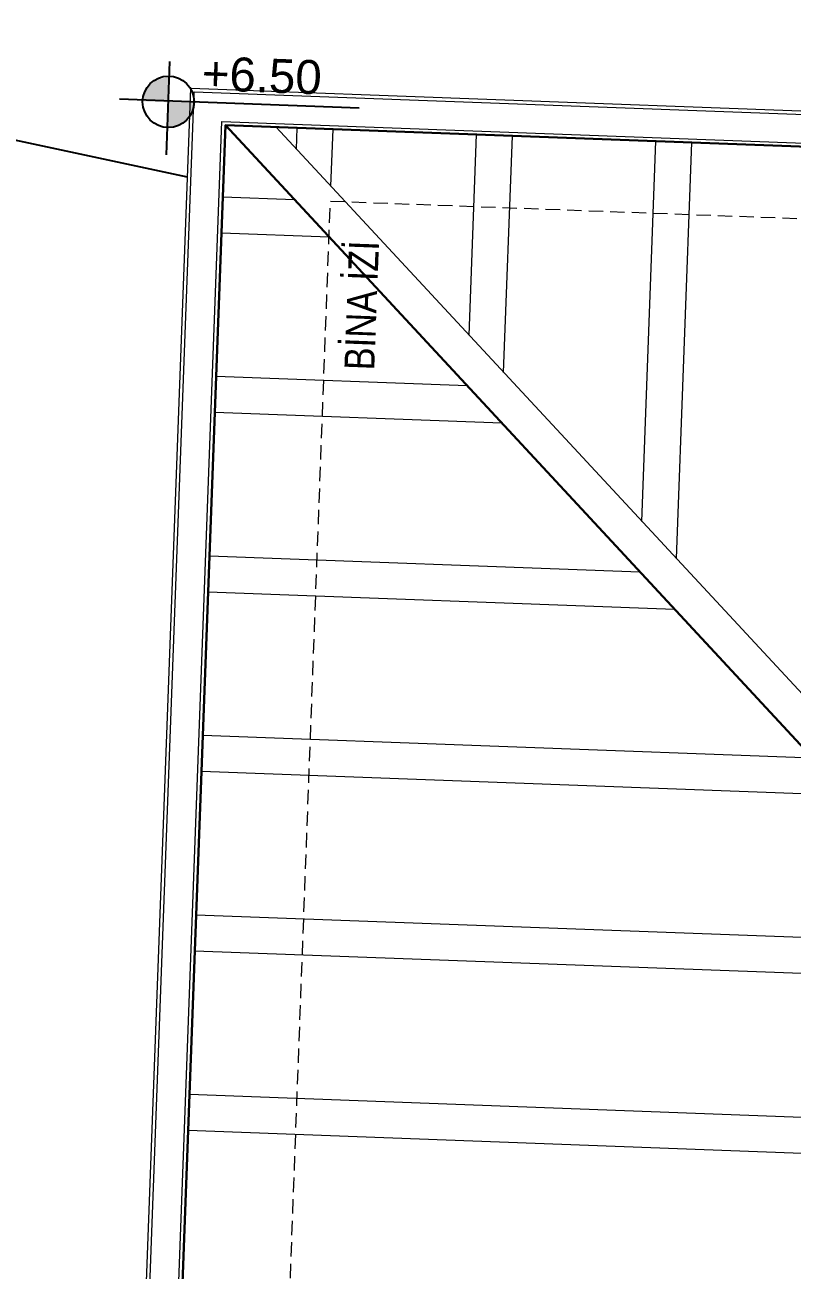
# Model space of a CAD drawing. Header units: centimetres. Extents: x 63871 to 181827, y -95930 to 42199.
# Drawn here: x 178035.5 to 178249.1, y 36825.3 to 37171.9 of the extents above; entities that cross this region are included whole.
import ezdxf

# ---------------------------------------------------------------- set-up
doc = ezdxf.new("R2010")
doc.units = ezdxf.units.CM
doc.linetypes.add('11-021_500-SatisOfisi_220512$0${ Diamond }', pattern=[12, 4, -2, 2, 2, -2])
for name, color, linetype, lineweight in [('A-FLOR-HRAL', 11, 'Continuous', 9), ('A-WALL', 12, 'Continuous', 50), ('ARM_Pen_No__252', 8, 'Continuous', 18), ('İz DÜŞÜMÜ', 7, '11-021_500-SatisOfisi_220512$0${ Diamond }', 18), ('OLUK', 222, 'Continuous', 15), ('TARAMA', 251, 'Continuous', 5), ('Çatı', 144, 'Continuous', 30), ('ÇEKME MESAFESİ', 5, 'Continuous', 25)]:
    doc.layers.add(name, color=color, linetype=linetype, lineweight=lineweight)
doc.layers.add('KOT', color=171, linetype='Continuous')
doc.styles.add('Arial_1', font='Arial.ttf', dxfattribs={"height": 300})
doc.styles.add('MtXpl_Arial_Narrow_1', font='')
doc.styles.get('MtXpl_Arial_Narrow_1').set_extended_font_data('Arial Narrow')

# ---------------------------------------------------------------- blocks, each defined once
blk = doc.blocks.new('HRD')
at = {"layer": 'ARM_Pen_No__252'}
h = blk.add_hatch(dxfattribs=at)
h.set_pattern_fill('AR-B816', color=256, scale=0.09)
h.set_pattern_definition([(0, (-39959.2, 0), (0, 18.288), []), (90, (-39959.2, 0), (-18.288, 18.288), [18.288, -18.288])])
h.paths.add_polyline_path([(154149.63, 35592.48), (154149.63, 35503.48), (154219.63, 35503.48), (154219.63, 35483.24), (154324.63, 35483.24), (154324.63, 35692.48), (154369.63, 35692.48), (154369.63, 35927.48), (154369.63, 35927.48), (154369.63, 36097.48), (154369.63, 36177.48), (154254.63, 36177.48), (153954.63, 36177.48), (153839.63, 36177.48), (153839.63, 35897.6), (153869.63, 35897.54), (153869.63, 35882.48), (154019.63, 35882.48), (154019.63, 35872.48), (154019.63, 35833.25, -0.444416), (154030.45, 35823.48, -0.444416), (154019.63, 35813.72), (154019.63, 35773.48), (153939.63, 35773.48), (153939.63, 35692.48), (154019.63, 35692.48), (154019.63, 35687.48), (154019.63, 35633.7), (154020.63, 35632.93), (154019.63, 35631.47), (154019.63, 35592.48), (154019.63, 35582.48), (153989.63, 35582.48), (153989.63, 35577.48), (153989.63, 35497.48), (153989.63, 35437.48), (153994.63, 35437.48), (154094.63, 35437.48), (154139.63, 35437.48), (154139.63, 35592.48)])
at = {"layer": 'A-FLOR-HRAL'}
for p, q in [((154389.63, 36367.48), (153819.63, 36367.48)), ((153819.63, 36367.48), (153819.63, 36197.48)), ((154385.63, 36363.48), (153823.63, 36363.48)), ((153823.63, 36363.48), (153823.63, 36197.48))]:
    blk.add_line(p, q, dxfattribs=at)
at = {"layer": 'A-WALL', "lineweight": 53}
for p, q in [((153819.63, 35782.48), (153819.63, 36197.48)), ((153819.63, 36197.48), (153954.63, 36197.48)), ((153839.63, 36177.48), (153839.63, 35882.48)), ((153954.63, 36177.48), (153839.63, 36177.48))]:
    blk.add_line(p, q, dxfattribs=at)
at = {"layer": 'İz DÜŞÜMÜ'}
blk.add_lwpolyline([(153819.63, 36347.48), (154419.63, 36347.49), (154419.63, 35292.49), (154159.63, 35292.49), (154159.63, 35357.48), (153819.63, 35357.48), (153819.63, 36347.48)], dxfattribs=at)
blk = doc.blocks.new('çatı planı')
at = {"layer": 'KOT'}
h = blk.add_hatch(color=256, dxfattribs=at)
h.dxf.hatch_style = 1
h.paths.add_polyline_path([(-686.09, 2.7, 0.402561), (-693.25, -4.18), (-686.09, -4.18)])
blk.add_line((-686.09, -18.85), (-686.09, 7.21), dxfattribs=at)
blk.add_wipeout([(-680, -1060), (-680, 0), (0, 0), (0, -1125), (-340, -1125), (-340, -1060)]).dxf.layer = 'OLUK'
h = blk.add_hatch(color=256, dxfattribs=at)
h.dxf.hatch_style = 1
h.paths.add_polyline_path([(-678.93, -4.05, 0.009987), (-678.93, -3.77), (-686.09, -3.77), (-686.09, -11.22, 0.414214)])
at = {"layer": 'İz DÜŞÜMÜ'}
blk.add_lwpolyline([(-300, -1020), (-300, -960), (-40, -960), (-40, -1085), (-300, -1085), (-300, -1020), (-640, -1020), (-640, -30), (-300, -30), (-300, -180), (-40, -180), (-40, -1095)], dxfattribs=at)
at = {"layer": 'KOT'}
blk.add_line((-699.74, -3.77), (-632.92, -3.77), dxfattribs=at)
blk.add_circle((-686.09, -4.05), 7.17, dxfattribs=at)
at = {"layer": 'OLUK'}
for points in [[(-340, -1125), (-340, -1060), (-680, -1060), (-680, 0), (0, 0), (0, -1125)], [(-339, -1124), (-339, -1059), (-679, -1059), (-679, -1), (-1, -1), (-1, -1124)], [(-331, -1116), (-331, -1051), (-671, -1051), (-671, -9), (-9, -9), (-9, -1116)]]:
    blk.add_lwpolyline(points, close=True, dxfattribs=at)
at = {"layer": 'TARAMA'}
for p, q in [((-340, -340), (-670, -10)), ((-655.86, -10), (-340, -325.86)), ((-650, -15.86), (-650, -10)), ((-640, -25.86), (-640, -10)), ((-600, -65.86), (-600, -10)), ((-590, -75.86), (-590, -10)), ((-550, -115.86), (-550, -10)), ((-540, -125.86), (-540, -10)), ((-650, -30), (-670, -30)), ((-640, -40), (-670, -40)), ((-600, -80), (-670, -80)), ((-590, -90), (-670, -90)), ((-550, -130), (-670, -130)), ((-540, -140), (-670, -140)), ((-500, -180), (-670, -180)), ((-490, -190), (-670, -190)), ((-450, -230), (-670, -230)), ((-440, -240), (-670, -240)), ((-400, -280), (-670, -280)), ((-390, -290), (-670, -290))]:
    blk.add_line(p, q, dxfattribs=at)
at = {"layer": 'Çatı'}
blk.add_line((-670, -10), (-340, -340), dxfattribs=at)
blk.add_lwpolyline([(-330, -1115), (-330, -1050), (-670, -1050), (-670, -10), (-10, -10), (-10, -1115)], close=True, dxfattribs=at)
at = {"style": 'MtXpl_Arial_Narrow_1'}
blk.add_text('BİNA İZİ', height=8.316, rotation=89.957, dxfattribs=at).set_placement((-626.05, -76.69))
at = {"layer": 'KOT', "insert": (-660.37, 9.03), "char_height": 9.45, "width": 57.6964, "attachment_point": 2, "line_spacing_factor": 0.941778, "style": 'Arial_1'}
blk.add_mtext('+6.50', dxfattribs=at)
blk = doc.blocks.new('VAZİYET PLANI')
at = {"layer": 'ÇEKME MESAFESİ'}
blk.add_lwpolyline([(-5.55, 5331.81), (308.62, 12485.41), (476.4, 16330.34), (575.85, 18602.22), (644.32, 20161.76), (725.52, 22011.24), (669.52, 22083.65), (-509.42, 22336.02), (-584.87, 22369.18), (-3315.89, 23569.53), (-5395.75, 23242.07), (-6367.13, 20242.3), (-7120.62, 17916.21), (-7587.36, 16475.45), (-8433.96, 13860.95), (-9144.43, 11733.77), (-10236.03, 8787.8)], dxfattribs=at)
at = {"rotation": 357.8731892381679}
blk.add_blockref('HRD', (-154893.89, -8421.3, 0), dxfattribs=at)
at = {"layer": 'OLUK', "rotation": 357.8731895439683}
blk.add_blockref('çatı planı', (809.36, 22198.92, 0), dxfattribs=at)

msp = doc.modelspace()

# ---------------------------------------------------------------- block references
at = {"layer": 'OLUK'}
msp.add_blockref('VAZİYET PLANI', (177951.86, 14930.11), dxfattribs=at)

doc.saveas('drawing.dxf')
